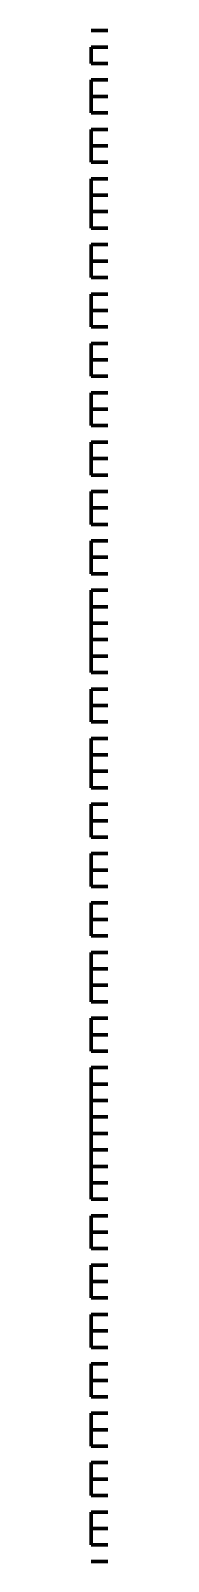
# Model space of a CAD drawing. Header units: inches. Extents: x 16 to 776, y 37 to 575.
# Drawn here: x 325 to 325.17, y 335 to 350.5 of the extents above; entities that cross this region are included whole.
import ezdxf

# ---------------------------------------------------------------- set-up
doc = ezdxf.new("R2010")
doc.units = ezdxf.units.IN
doc.header["$MEASUREMENT"] = 0
doc.layers.add('P', color=250, linetype='CONTINUOUS', lineweight=100)

msp = doc.modelspace()

# ---------------------------------------------------------------- linework, layer by layer
at = {"layer": 'P', "color": 0, "linetype": 'Continuous'}
for points in [[(325, 350.5), (325, 350.5)], [(325, 350.5), (325.167, 350.5)], [(325, 350.5), (325, 350.5)], [(325, 350.5), (325.167, 350.5)], [(325, 350.5), (325.167, 350.5)], [(325, 350.5), (325, 350.5)], [(325, 350.333), (325, 350.333)], [(325, 350.333), (325.167, 350.333)], [(325, 350.333), (325, 350.333)], [(325, 350.333), (325, 350.333)], [(325, 350.333), (325.167, 350.333)], [(325, 350.333), (325.167, 350.333)], [(325, 350.333), (325, 350.333)], [(325, 350.333), (325, 350.167)], [(325, 350.333), (325.167, 350.333)], [(325, 350.333), (325, 350.333)], [(325, 350.167), (325, 350.167)], [(325, 350.167), (325.167, 350.167)], [(325, 350.167), (325.167, 350.167)], [(325, 350.167), (325, 350.167)], [(325, 350.167), (325.167, 350.167)], [(325, 350.167), (325, 350.167)], [(325, 350), (325, 350)], [(325, 350), (325.167, 350)], [(325, 350), (325, 350)], [(325, 350), (325.167, 350)], [(325, 350), (325, 350)], [(325, 350), (325.167, 350)], [(325, 350), (325.167, 350)], [(325, 350), (325, 350)], [(325, 350), (325, 349.833)], [(325, 350), (325.167, 350)], [(325, 350), (325, 350)], [(325, 349.833), (325, 349.833)], [(325, 349.833), (325.167, 349.833)], [(325, 349.833), (325, 349.667)], [(325, 349.833), (325.167, 349.833)], [(325, 349.833), (325, 349.833)], [(325, 349.667), (325, 349.667)], [(325, 349.667), (325.167, 349.667)], [(325, 349.667), (325.167, 349.667)], [(325, 349.667), (325, 349.667)], [(325, 349.667), (325.167, 349.667)], [(325, 349.667), (325, 349.667)], [(325, 349.5), (325, 349.5)], [(325, 349.5), (325.167, 349.5)], [(325, 349.5), (325, 349.5)], [(325, 349.5), (325.167, 349.5)], [(325, 349.5), (325, 349.5)], [(325, 349.5), (325.167, 349.5)], [(325, 349.5), (325.167, 349.5)], [(325, 349.5), (325, 349.5)], [(325, 349.5), (325, 349.333)], [(325, 349.5), (325.167, 349.5)], [(325, 349.5), (325, 349.5)], [(325, 349.333), (325, 349.333)], [(325, 349.333), (325.167, 349.333)], [(325, 349.333), (325, 349.167)], [(325, 349.333), (325.167, 349.333)], [(325, 349.333), (325, 349.333)], [(325, 349.167), (325, 349.167)], [(325, 349.167), (325.167, 349.167)], [(325, 349.167), (325.167, 349.167)], [(325, 349.167), (325, 349.167)], [(325, 349.167), (325.167, 349.167)], [(325, 349.167), (325, 349.167)], [(325, 349), (325, 349)], [(325, 349), (325.167, 349)], [(325, 349), (325, 349)], [(325, 349), (325.167, 349)], [(325, 349), (325, 349)], [(325, 349), (325.167, 349)], [(325, 349), (325.167, 349)], [(325, 349), (325, 349)], [(325, 349), (325, 348.833)], [(325, 349), (325.167, 349)], [(325, 349), (325, 349)], [(325, 348.833), (325, 348.833)], [(325, 348.833), (325.167, 348.833)], [(325, 348.833), (325, 348.667)], [(325, 348.833), (325.167, 348.833)], [(325, 348.833), (325, 348.833)], [(325, 348.667), (325, 348.667)], [(325, 348.667), (325.167, 348.667)], [(325, 348.667), (325, 348.667)], [(325, 348.667), (325, 348.667)], [(325, 348.667), (325.167, 348.667)], [(325, 348.667), (325.167, 348.667)], [(325, 348.667), (325, 348.667)], [(325, 348.667), (325, 348.5)], [(325, 348.667), (325.167, 348.667)], [(325, 348.667), (325, 348.667)], [(325, 348.5), (325, 348.5)], [(325, 348.5), (325.167, 348.5)], [(325, 348.5), (325.167, 348.5)], [(325, 348.5), (325, 348.5)], [(325, 348.333), (325, 348.333)], [(325, 348.333), (325.167, 348.333)], [(325, 348.333), (325, 348.167)], [(325, 348.333), (325.167, 348.333)], [(325, 348.333), (325, 348.333)], [(325, 348.167), (325, 348.167)], [(325, 348.167), (325.167, 348.167)], [(325, 348.167), (325, 348.167)], [(325, 348.167), (325, 348.167)], [(325, 348.167), (325.167, 348.167)], [(325, 348.167), (325.167, 348.167)], [(325, 348.167), (325, 348.167)], [(325, 348.167), (325, 348)], [(325, 348.167), (325.167, 348.167)], [(325, 348.167), (325, 348.167)], [(325, 348), (325, 348)], [(325, 348), (325.167, 348)], [(325, 348), (325.167, 348)], [(325, 348), (325, 348)], [(325, 347.833), (325, 347.833)], [(325, 347.833), (325.167, 347.833)], [(325, 347.833), (325, 347.833)], [(325, 347.833), (325, 347.833)], [(325, 347.833), (325.167, 347.833)], [(325, 347.833), (325.167, 347.833)], [(325, 347.833), (325, 347.833)], [(325, 347.833), (325, 347.667)], [(325, 347.833), (325.167, 347.833)], [(325, 347.833), (325, 347.833)], [(325, 347.667), (325, 347.667)], [(325, 347.667), (325.167, 347.667)], [(325, 347.667), (325, 347.5)], [(325, 347.667), (325.167, 347.667)], [(325, 347.667), (325, 347.667)], [(325, 347.5), (325, 347.5)], [(325, 347.5), (325.167, 347.5)], [(325, 347.5), (325.167, 347.5)], [(325, 347.5), (325, 347.5)], [(325, 347.333), (325, 347.333)], [(325, 347.333), (325.167, 347.333)], [(325, 347.333), (325, 347.333)], [(325, 347.333), (325, 347.333)], [(325, 347.333), (325.167, 347.333)], [(325, 347.333), (325.167, 347.333)], [(325, 347.333), (325, 347.333)], [(325, 347.333), (325, 347.167)], [(325, 347.333), (325.167, 347.333)], [(325, 347.333), (325, 347.333)], [(325, 347.167), (325, 347.167)], [(325, 347.167), (325.167, 347.167)], [(325, 347.167), (325, 347)], [(325, 347.167), (325.167, 347.167)], [(325, 347.167), (325, 347.167)], [(325, 347), (325, 347)], [(325, 347), (325.167, 347)], [(325, 347), (325, 347)], [(325, 347), (325.167, 347)], [(325, 347), (325.167, 347)], [(325, 347), (325, 347)], [(325, 347), (325, 347)], [(325, 347), (325.167, 347)], [(325, 347), (325.167, 347)], [(325, 347), (325, 347)], [(325, 347), (325.167, 347)], [(325, 347), (325, 347)], [(325, 346.833), (325, 346.833)], [(325, 346.833), (325.167, 346.833)], [(325, 346.833), (325, 346.667)], [(325, 346.833), (325.167, 346.833)], [(325, 346.833), (325, 346.833)], [(325, 346.667), (325, 346.667)], [(325, 346.667), (325.167, 346.667)], [(325, 346.667), (325, 346.5)], [(325, 346.667), (325.167, 346.667)], [(325, 346.667), (325, 346.667)], [(325, 346.5), (325, 346.5)], [(325, 346.5), (325.167, 346.5)], [(325, 346.5), (325, 346.5)], [(325, 346.5), (325, 346.5)], [(325, 346.5), (325.167, 346.5)], [(325, 346.5), (325.167, 346.5)], [(325, 346.5), (325, 346.5)], [(325, 346.5), (325.167, 346.5)], [(325, 346.5), (325, 346.5)], [(325, 346.333), (325, 346.333)], [(325, 346.333), (325.167, 346.333)], [(325, 346.333), (325, 346.167)], [(325, 346.333), (325.167, 346.333)], [(325, 346.333), (325, 346.333)], [(325, 346.167), (325, 346.167)], [(325, 346.167), (325.167, 346.167)], [(325, 346.167), (325, 346)], [(325, 346.167), (325.167, 346.167)], [(325, 346.167), (325, 346.167)], [(325, 346), (325, 346)], [(325, 346), (325.167, 346)], [(325, 346), (325, 346)], [(325, 346), (325, 346)], [(325, 346), (325.167, 346)], [(325, 346), (325.167, 346)], [(325, 346), (325, 346)], [(325, 346), (325.167, 346)], [(325, 346), (325, 346)], [(325, 345.833), (325, 345.833)], [(325, 345.833), (325.167, 345.833)], [(325, 345.833), (325, 345.667)], [(325, 345.833), (325.167, 345.833)], [(325, 345.833), (325, 345.833)], [(325, 345.667), (325, 345.667)], [(325, 345.667), (325.167, 345.667)], [(325, 345.667), (325, 345.667)], [(325, 345.667), (325, 345.667)], [(325, 345.667), (325.167, 345.667)], [(325, 345.667), (325.167, 345.667)], [(325, 345.667), (325, 345.667)], [(325, 345.667), (325, 345.5)], [(325, 345.667), (325.167, 345.667)], [(325, 345.667), (325, 345.667)], [(325, 345.5), (325, 345.5)], [(325, 345.5), (325.167, 345.5)], [(325, 345.5), (325.167, 345.5)], [(325, 345.5), (325, 345.5)], [(325, 345.333), (325, 345.333)], [(325, 345.333), (325.167, 345.333)], [(325, 345.333), (325, 345.167)], [(325, 345.333), (325.167, 345.333)], [(325, 345.333), (325, 345.333)], [(325, 345.167), (325, 345.167)], [(325, 345.167), (325.167, 345.167)], [(325, 345.167), (325, 345.167)], [(325, 345.167), (325, 345.167)], [(325, 345.167), (325.167, 345.167)], [(325, 345.167), (325.167, 345.167)], [(325, 345.167), (325, 345.167)], [(325, 345.167), (325, 345)], [(325, 345.167), (325.167, 345.167)], [(325, 345.167), (325, 345.167)], [(325, 345), (325, 345)], [(325, 345), (325.167, 345)], [(325, 345), (325.167, 345)], [(325, 345), (325, 345)], [(325, 345), (325.167, 345)], [(325, 345), (325, 345)], [(325, 344.833), (325, 344.833)], [(325, 344.833), (325.167, 344.833)], [(325, 344.833), (325, 344.833)], [(325, 344.833), (325.167, 344.833)], [(325, 344.833), (325, 344.833)], [(325, 344.833), (325.167, 344.833)], [(325, 344.833), (325.167, 344.833)], [(325, 344.833), (325, 344.833)], [(325, 344.833), (325, 344.667)], [(325, 344.833), (325.167, 344.833)], [(325, 344.833), (325, 344.833)], [(325, 344.667), (325, 344.667)], [(325, 344.667), (325.167, 344.667)], [(325, 344.667), (325, 344.5)], [(325, 344.667), (325.167, 344.667)], [(325, 344.667), (325, 344.667)], [(325, 344.5), (325, 344.5)], [(325, 344.5), (325.167, 344.5)], [(325, 344.5), (325, 344.333)], [(325, 344.5), (325.167, 344.5)], [(325, 344.5), (325, 344.5)], [(325, 344.333), (325, 344.333)], [(325, 344.333), (325.167, 344.333)], [(325, 344.333), (325, 344.333)], [(325, 344.333), (325.167, 344.333)], [(325, 344.333), (325.167, 344.333)], [(325, 344.333), (325, 344.333)], [(325, 344.333), (325, 344.167)], [(325, 344.333), (325.167, 344.333)], [(325, 344.333), (325, 344.333)], [(325, 344.167), (325, 344.167)], [(325, 344.167), (325.167, 344.167)], [(325, 344.167), (325, 344)], [(325, 344.167), (325.167, 344.167)], [(325, 344.167), (325, 344.167)], [(325, 344), (325, 344)], [(325, 344), (325.167, 344)], [(325, 344), (325, 344)], [(325, 344), (325, 344)], [(325, 344), (325.167, 344)], [(325, 344), (325.167, 344)], [(325, 344), (325, 344)], [(325, 344), (325.167, 344)], [(325, 344), (325, 344)], [(325, 343.833), (325, 343.833)], [(325, 343.833), (325.167, 343.833)], [(325, 343.833), (325, 343.667)], [(325, 343.833), (325.167, 343.833)], [(325, 343.833), (325, 343.833)], [(325, 343.667), (325, 343.667)], [(325, 343.667), (325.167, 343.667)], [(325, 343.667), (325, 343.5)], [(325, 343.667), (325.167, 343.667)], [(325, 343.667), (325, 343.667)], [(325, 343.5), (325, 343.5)], [(325, 343.5), (325.167, 343.5)], [(325, 343.5), (325, 343.5)], [(325, 343.5), (325, 343.5)], [(325, 343.5), (325.167, 343.5)], [(325, 343.5), (325.167, 343.5)], [(325, 343.5), (325, 343.5)], [(325, 343.5), (325.167, 343.5)], [(325, 343.5), (325, 343.5)], [(325, 343.333), (325, 343.333)], [(325, 343.333), (325.167, 343.333)], [(325, 343.333), (325, 343.167)], [(325, 343.333), (325.167, 343.333)], [(325, 343.333), (325, 343.333)], [(325, 343.167), (325, 343.167)], [(325, 343.167), (325.167, 343.167)], [(325, 343.167), (325, 343)], [(325, 343.167), (325.167, 343.167)], [(325, 343.167), (325, 343.167)], [(325, 343), (325, 343)], [(325, 343), (325.167, 343)], [(325, 343), (325, 343)], [(325, 343), (325, 343)], [(325, 343), (325.167, 343)], [(325, 343), (325.167, 343)], [(325, 343), (325, 343)], [(325, 343), (325, 342.833)], [(325, 343), (325.167, 343)], [(325, 343), (325, 343)], [(325, 342.833), (325, 342.833)], [(325, 342.833), (325.167, 342.833)], [(325, 342.833), (325.167, 342.833)], [(325, 342.833), (325, 342.833)], [(325, 342.833), (325.167, 342.833)], [(325, 342.833), (325, 342.833)], [(325, 342.667), (325, 342.667)], [(325, 342.667), (325.167, 342.667)], [(325, 342.667), (325, 342.667)], [(325, 342.667), (325.167, 342.667)], [(325, 342.667), (325, 342.667)], [(325, 342.667), (325.167, 342.667)], [(325, 342.667), (325.167, 342.667)], [(325, 342.667), (325, 342.667)], [(325, 342.667), (325, 342.5)], [(325, 342.667), (325.167, 342.667)], [(325, 342.667), (325, 342.667)], [(325, 342.5), (325, 342.5)], [(325, 342.5), (325.167, 342.5)], [(325, 342.5), (325, 342.333)], [(325, 342.5), (325.167, 342.5)], [(325, 342.5), (325, 342.5)], [(325, 342.333), (325, 342.333)], [(325, 342.333), (325.167, 342.333)], [(325, 342.333), (325.167, 342.333)], [(325, 342.333), (325, 342.333)], [(325, 342.333), (325.167, 342.333)], [(325, 342.333), (325, 342.333)], [(325, 342.167), (325, 342.167)], [(325, 342.167), (325.167, 342.167)], [(325, 342.167), (325, 342.167)], [(325, 342.167), (325.167, 342.167)], [(325, 342.167), (325, 342.167)], [(325, 342.167), (325.167, 342.167)], [(325, 342.167), (325.167, 342.167)], [(325, 342.167), (325, 342.167)], [(325, 342.167), (325, 342)], [(325, 342.167), (325.167, 342.167)], [(325, 342.167), (325, 342.167)], [(325, 342), (325, 342)], [(325, 342), (325.167, 342)], [(325, 342), (325, 341.833)], [(325, 342), (325.167, 342)], [(325, 342), (325, 342)], [(325, 341.833), (325, 341.833)], [(325, 341.833), (325.167, 341.833)], [(325, 341.833), (325, 341.833)], [(325, 341.833), (325.167, 341.833)], [(325, 341.833), (325.167, 341.833)], [(325, 341.833), (325, 341.833)], [(325, 341.833), (325, 341.833)], [(325, 341.833), (325.167, 341.833)], [(325, 341.833), (325.167, 341.833)], [(325, 341.833), (325, 341.833)], [(325, 341.833), (325.167, 341.833)], [(325, 341.833), (325, 341.833)], [(325, 341.667), (325, 341.667)], [(325, 341.667), (325.167, 341.667)], [(325, 341.667), (325, 341.5)], [(325, 341.667), (325.167, 341.667)], [(325, 341.667), (325, 341.667)], [(325, 341.5), (325, 341.5)], [(325, 341.5), (325.167, 341.5)], [(325, 341.5), (325, 341.333)], [(325, 341.5), (325.167, 341.5)], [(325, 341.5), (325, 341.5)], [(325, 341.333), (325, 341.333)], [(325, 341.333), (325.167, 341.333)], [(325, 341.333), (325, 341.333)], [(325, 341.333), (325.167, 341.333)], [(325, 341.333), (325.167, 341.333)], [(325, 341.333), (325, 341.333)], [(325, 341.333), (325, 341.333)], [(325, 341.333), (325.167, 341.333)], [(325, 341.333), (325.167, 341.333)], [(325, 341.333), (325, 341.333)], [(325, 341.333), (325.167, 341.333)], [(325, 341.333), (325, 341.333)], [(325, 341.167), (325, 341.167)], [(325, 341.167), (325.167, 341.167)], [(325, 341.167), (325, 341)], [(325, 341.167), (325.167, 341.167)], [(325, 341.167), (325, 341.167)], [(325, 341), (325, 341)], [(325, 341), (325.167, 341)], [(325, 341), (325, 341)], [(325, 341), (325, 341)], [(325, 341), (325.167, 341)], [(325, 341), (325.167, 341)], [(325, 341), (325, 341)], [(325, 341), (325, 340.833)], [(325, 341), (325.167, 341)], [(325, 341), (325, 341)], [(325, 340.833), (325, 340.833)], [(325, 340.833), (325.167, 340.833)], [(325, 340.833), (325, 340.667)], [(325, 340.833), (325.167, 340.833)], [(325, 340.833), (325, 340.833)], [(325, 340.667), (325, 340.667)], [(325, 340.667), (325.167, 340.667)], [(325, 340.667), (325.167, 340.667)], [(325, 340.667), (325, 340.667)], [(325, 340.5), (325, 340.5)], [(325, 340.5), (325.167, 340.5)], [(325, 340.5), (325, 340.5)], [(325, 340.5), (325, 340.5)], [(325, 340.5), (325.167, 340.5)], [(325, 340.5), (325.167, 340.5)], [(325, 340.5), (325, 340.5)], [(325, 340.5), (325, 340.333)], [(325, 340.5), (325.167, 340.5)], [(325, 340.5), (325, 340.5)], [(325, 340.333), (325, 340.333)], [(325, 340.333), (325.167, 340.333)], [(325, 340.333), (325, 340.167)], [(325, 340.333), (325.167, 340.333)], [(325, 340.333), (325, 340.333)], [(325, 340.167), (325, 340.167)], [(325, 340.167), (325.167, 340.167)], [(325, 340.167), (325.167, 340.167)], [(325, 340.167), (325, 340.167)], [(325, 340), (325, 340)], [(325, 340), (325.167, 340)], [(325, 340), (325, 340)], [(325, 340), (325, 340)], [(325, 340), (325.167, 340)], [(325, 340), (325.167, 340)], [(325, 340), (325, 340)], [(325, 340), (325, 339.833)], [(325, 340), (325.167, 340)], [(325, 340), (325, 340)], [(325, 339.833), (325, 339.833)], [(325, 339.833), (325.167, 339.833)], [(325, 339.833), (325, 339.667)], [(325, 339.833), (325.167, 339.833)], [(325, 339.833), (325, 339.833)], [(325, 339.667), (325, 339.667)], [(325, 339.667), (325.167, 339.667)], [(325, 339.667), (325, 339.667)], [(325, 339.667), (325.167, 339.667)], [(325, 339.667), (325.167, 339.667)], [(325, 339.667), (325, 339.667)], [(325, 339.667), (325, 339.5)], [(325, 339.667), (325.167, 339.667)], [(325, 339.667), (325, 339.667)], [(325, 339.5), (325, 339.5)], [(325, 339.5), (325.167, 339.5)], [(325, 339.5), (325, 339.333)], [(325, 339.5), (325.167, 339.5)], [(325, 339.5), (325, 339.5)], [(325, 339.333), (325, 339.333)], [(325, 339.333), (325.167, 339.333)], [(325, 339.333), (325, 339.167)], [(325, 339.333), (325.167, 339.333)], [(325, 339.333), (325, 339.333)], [(325, 339.167), (325, 339.167)], [(325, 339.167), (325.167, 339.167)], [(325, 339.167), (325, 339.167)], [(325, 339.167), (325.167, 339.167)], [(325, 339.167), (325.167, 339.167)], [(325, 339.167), (325, 339.167)], [(325, 339.167), (325, 339)], [(325, 339.167), (325.167, 339.167)], [(325, 339.167), (325, 339.167)], [(325, 339), (325, 339)], [(325, 339), (325.167, 339)], [(325, 339), (325, 338.833)], [(325, 339), (325.167, 339)], [(325, 339), (325, 339)], [(325, 338.833), (325, 338.833)], [(325, 338.833), (325.167, 338.833)], [(325, 338.833), (325, 338.833)], [(325, 338.833), (325, 338.833)], [(325, 338.833), (325.167, 338.833)], [(325, 338.833), (325.167, 338.833)], [(325, 338.833), (325, 338.833)], [(325, 338.833), (325, 338.667)], [(325, 338.833), (325.167, 338.833)], [(325, 338.833), (325, 338.833)], [(325, 338.667), (325, 338.667)], [(325, 338.667), (325.167, 338.667)], [(325, 338.667), (325.167, 338.667)], [(325, 338.667), (325, 338.667)], [(325, 338.5), (325, 338.5)], [(325, 338.5), (325.167, 338.5)], [(325, 338.5), (325, 338.333)], [(325, 338.5), (325.167, 338.5)], [(325, 338.5), (325, 338.5)], [(325, 338.333), (325, 338.333)], [(325, 338.333), (325.167, 338.333)], [(325, 338.333), (325, 338.333)], [(325, 338.333), (325, 338.333)], [(325, 338.333), (325.167, 338.333)], [(325, 338.333), (325.167, 338.333)], [(325, 338.333), (325, 338.333)], [(325, 338.333), (325, 338.167)], [(325, 338.333), (325.167, 338.333)], [(325, 338.333), (325, 338.333)], [(325, 338.167), (325, 338.167)], [(325, 338.167), (325.167, 338.167)], [(325, 338.167), (325.167, 338.167)], [(325, 338.167), (325, 338.167)], [(325, 338), (325, 338)], [(325, 338), (325.167, 338)], [(325, 338), (325, 338)], [(325, 338), (325, 338)], [(325, 338), (325.167, 338)], [(325, 338), (325.167, 338)], [(325, 338), (325, 338)], [(325, 338), (325, 337.833)], [(325, 338), (325.167, 338)], [(325, 338), (325, 338)], [(325, 337.833), (325, 337.833)], [(325, 337.833), (325.167, 337.833)], [(325, 337.833), (325, 337.667)], [(325, 337.833), (325.167, 337.833)], [(325, 337.833), (325, 337.833)], [(325, 337.667), (325, 337.667)], [(325, 337.667), (325.167, 337.667)], [(325, 337.667), (325.167, 337.667)], [(325, 337.667), (325, 337.667)], [(325, 337.5), (325, 337.5)], [(325, 337.5), (325.167, 337.5)], [(325, 337.5), (325, 337.5)], [(325, 337.5), (325, 337.5)], [(325, 337.5), (325.167, 337.5)], [(325, 337.5), (325.167, 337.5)], [(325, 337.5), (325, 337.5)], [(325, 337.5), (325, 337.333)], [(325, 337.5), (325.167, 337.5)], [(325, 337.5), (325, 337.5)], [(325, 337.333), (325, 337.333)], [(325, 337.333), (325.167, 337.333)], [(325, 337.333), (325, 337.167)], [(325, 337.333), (325.167, 337.333)], [(325, 337.333), (325, 337.333)], [(325, 337.167), (325, 337.167)], [(325, 337.167), (325.167, 337.167)], [(325, 337.167), (325.167, 337.167)], [(325, 337.167), (325, 337.167)], [(325, 337.167), (325.167, 337.167)], [(325, 337.167), (325, 337.167)], [(325, 337), (325, 337)], [(325, 337), (325.167, 337)], [(325, 337), (325, 337)], [(325, 337), (325.167, 337)], [(325, 337), (325, 337)], [(325, 337), (325.167, 337)], [(325, 337), (325.167, 337)], [(325, 337), (325, 337)], [(325, 337), (325, 336.833)], [(325, 337), (325.167, 337)], [(325, 337), (325, 337)], [(325, 336.833), (325, 336.833)], [(325, 336.833), (325.167, 336.833)], [(325, 336.833), (325, 336.667)], [(325, 336.833), (325.167, 336.833)], [(325, 336.833), (325, 336.833)], [(325, 336.667), (325, 336.667)], [(325, 336.667), (325.167, 336.667)], [(325, 336.667), (325, 336.667)], [(325, 336.667), (325, 336.667)], [(325, 336.667), (325.167, 336.667)], [(325, 336.667), (325.167, 336.667)], [(325, 336.667), (325, 336.667)], [(325, 336.667), (325.167, 336.667)], [(325, 336.667), (325, 336.667)], [(325, 336.5), (325, 336.5)], [(325, 336.5), (325.167, 336.5)], [(325, 336.5), (325, 336.333)], [(325, 336.5), (325.167, 336.5)], [(325, 336.5), (325, 336.5)], [(325, 336.333), (325, 336.333)], [(325, 336.333), (325.167, 336.333)], [(325, 336.333), (325, 336.167)], [(325, 336.333), (325.167, 336.333)], [(325, 336.333), (325, 336.333)], [(325, 336.167), (325, 336.167)], [(325, 336.167), (325.167, 336.167)], [(325, 336.167), (325, 336.167)], [(325, 336.167), (325, 336.167)], [(325, 336.167), (325.167, 336.167)], [(325, 336.167), (325.167, 336.167)], [(325, 336.167), (325, 336.167)], [(325, 336.167), (325.167, 336.167)], [(325, 336.167), (325, 336.167)], [(325, 336), (325, 336)], [(325, 336), (325.167, 336)], [(325, 336), (325, 335.833)], [(325, 336), (325.167, 336)], [(325, 336), (325, 336)], [(325, 335.833), (325, 335.833)], [(325, 335.833), (325.167, 335.833)], [(325, 335.833), (325, 335.833)], [(325, 335.833), (325, 335.833)], [(325, 335.833), (325.167, 335.833)], [(325, 335.833), (325.167, 335.833)], [(325, 335.833), (325, 335.833)], [(325, 335.833), (325, 335.667)], [(325, 335.833), (325.167, 335.833)], [(325, 335.833), (325, 335.833)], [(325, 335.667), (325, 335.667)], [(325, 335.667), (325.167, 335.667)], [(325, 335.667), (325.167, 335.667)], [(325, 335.667), (325, 335.667)], [(325, 335.5), (325, 335.5)], [(325, 335.5), (325.167, 335.5)], [(325, 335.5), (325, 335.333)], [(325, 335.5), (325.167, 335.5)], [(325, 335.5), (325, 335.5)], [(325, 335.333), (325, 335.333)], [(325, 335.333), (325.167, 335.333)], [(325, 335.333), (325, 335.333)], [(325, 335.333), (325, 335.333)], [(325, 335.333), (325.167, 335.333)], [(325, 335.333), (325.167, 335.333)], [(325, 335.333), (325, 335.333)], [(325, 335.333), (325, 335.167)], [(325, 335.333), (325.167, 335.333)], [(325, 335.333), (325, 335.333)], [(325, 335.167), (325, 335.167)], [(325, 335.167), (325.167, 335.167)], [(325, 335.167), (325.167, 335.167)], [(325, 335.167), (325, 335.167)], [(325, 335.167), (325.167, 335.167)], [(325, 335.167), (325, 335.167)], [(325, 335), (325, 335)], [(325, 335), (325.167, 335)], [(325, 335), (325, 335)], [(325, 335), (325.167, 335)], [(325, 335), (325, 335)], [(325, 335), (325.167, 335)], [(325, 335), (325.167, 335)], [(325, 335), (325, 335)], [(325, 335), (325, 335)], [(325, 335), (325.167, 335)], [(325, 335), (325.167, 335)], [(325, 335), (325, 335)], [(325, 335), (325.167, 335)], [(325, 335), (325, 335)]]:
    msp.add_lwpolyline(points, dxfattribs=at)

doc.saveas('drawing.dxf')
